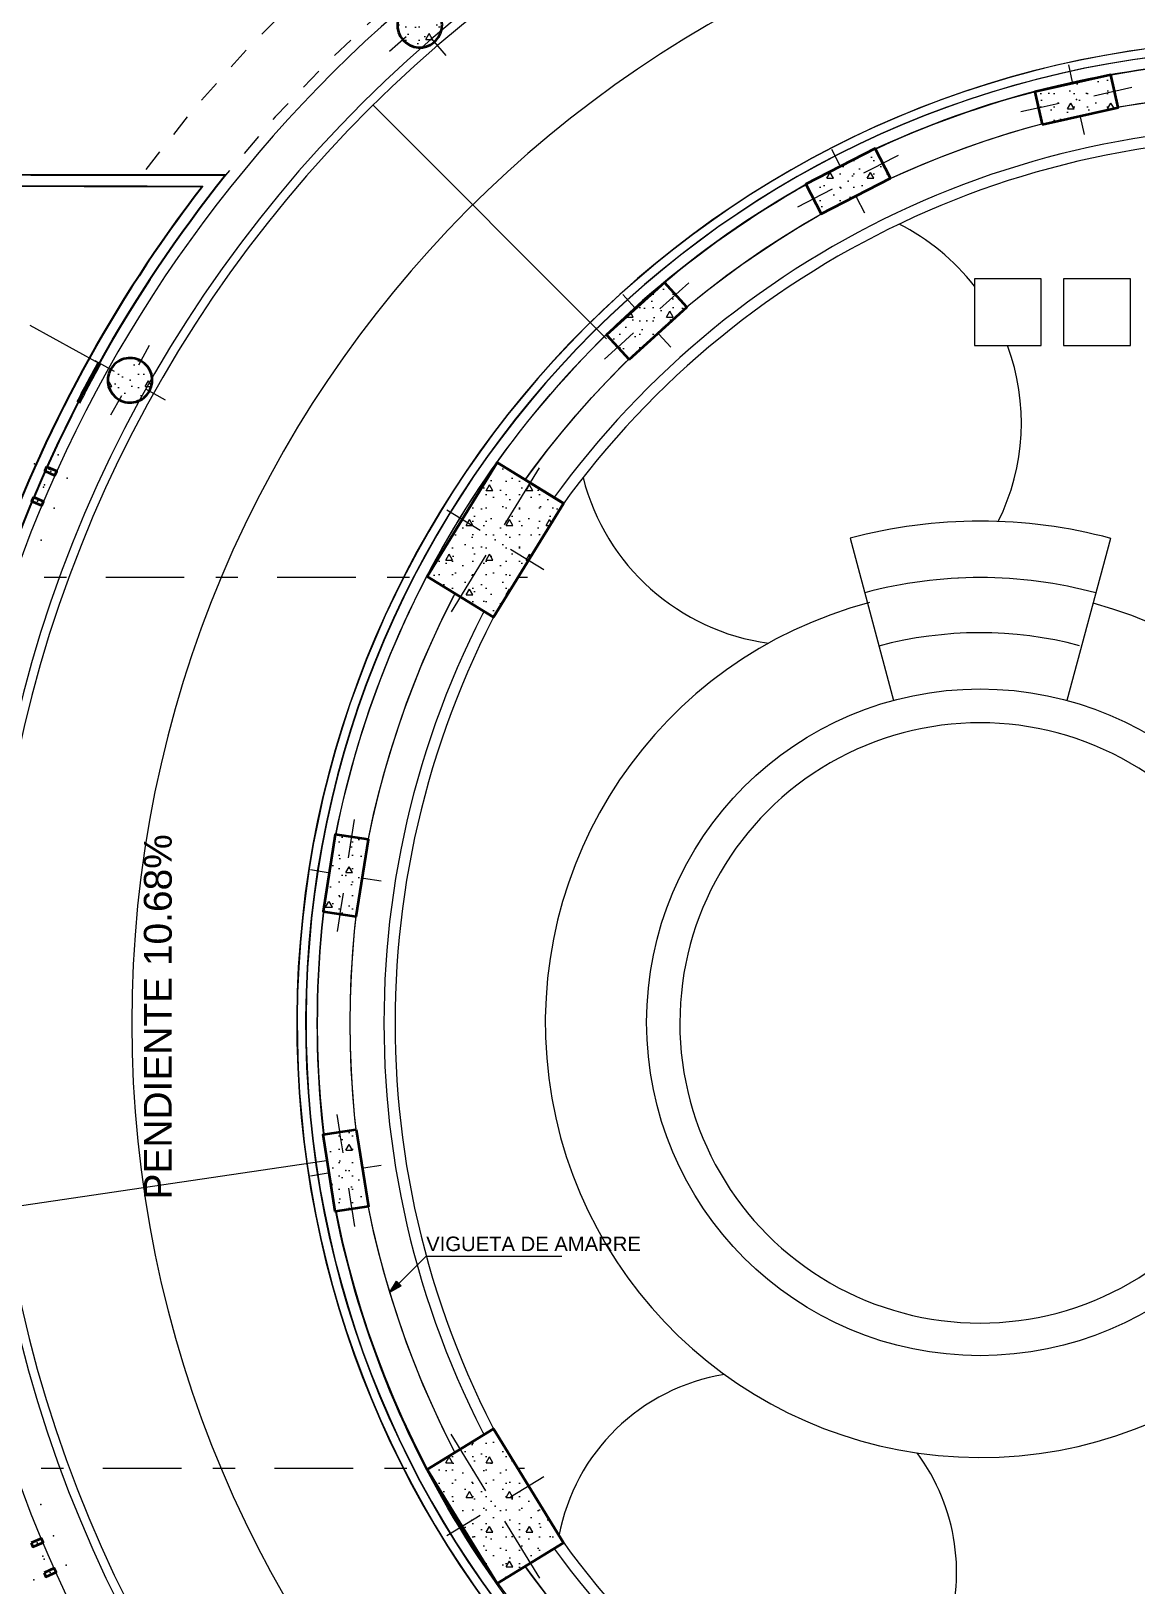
# Model space of a CAD drawing. Header units: millimetres. Extents: x 1 to 121, y 0 to 90.
# Drawn here: x 17.04 to 22, y 64.96 to 71.94 of the extents above; entities that cross this region are included whole.
import ezdxf

# ---------------------------------------------------------------- set-up
doc = ezdxf.new("R2010")
doc.units = ezdxf.units.MM
doc.set_wipeout_variables(frame=1)
for name, pattern in [('DASHED2', [0.375, 0.25, -0.125]), ('Dot & Dashed', [0.670277762413025, 0.352777767181396, -0.176388883590699, 0, -0.14111111164093]), ('Wipeout_Contour', [1, 0, -1])]:
    doc.linetypes.add(name, pattern=pattern)
for name, color, linetype, lineweight in [('Annotation - Label_Pen_No__1', 7, 'Continuous', 13), ('Drawing & Figure_Pen_No__1', 7, 'Continuous', 13), ('Drawing & Figure_Pen_No__122', 9, 'Continuous', 13), ('Estructura – Carga_Pen_No__122', 9, 'Continuous', 13), ('Interior - Stair & Railing_Pen_No__1', 7, 'Continuous', 13), ('Interior - Stair & Railing_Pen_No__122', 9, 'Continuous', 13), ('Muros el', 144, 'Continuous', 60), ('Proyeccciones', 1, 'DASHED2', 18), ('Structural - Bearing_Pen_No__122', 9, 'Continuous', 13), ('Structural - Bearing_Pen_No__21', 7, 'Continuous', 35)]:
    doc.layers.add(name, color=color, linetype=linetype, lineweight=lineweight)
for name, color, linetype, lineweight, true_color in [('Annotation - Text_Pen_No__167', 7, 'Continuous', 13, 0x6a6a6a), ('Drawing & Figure_Pen_No__167', 7, 'Continuous', 13, 0x6a6a6a), ('Estructura - Carga_Pen_No__167', 7, 'Continuous', 13, 0x6a6a6a), ('RAMPA PROPUESTA 1 CERRAMIENTO_Pen_No__123', 7, 'Continuous', 0, 0xd8d8d8), ('RAMPA PROPUESTA 1 CERRAMIENTO_Pen_No__28', 7, 'Continuous', 35, 0xa80f02), ('RAMPA PROPUESTA 1 CERRAMIENTO_Pen_No__48', 7, 'Continuous', 25, 0xa80f02), ('Structural - Bearing_Pen_No__167', 7, 'Continuous', 13, 0x6a6a6a), ('Structural - Bearing_Pen_No__169', 7, 'Continuous', 13, 0x68b353)]:
    doc.layers.add(name, color=color, linetype=linetype, lineweight=lineweight, true_color=true_color)
doc.layers.add('Estructura - Carga', color=7, linetype='Continuous')
doc.layers.add('Structural - Bearing', color=7, linetype='Continuous')
doc.styles.add('GENERATED_STYLE_1', font='arialbd.ttf')
pattern_1 = [(0, (-25.37355201728699, 68.62545175354674), (0, 0.3117691577510656), [0.0300000011921, -0.1500000059605]), (0, (-25.28355201371069, 68.78133632604815), (0, 0.3117691577510656), [0.0300000011921, -0.1500000059605]), (60.00000000000014, (-25.37355201728699, 68.62545175354674), (-0.2700000107289013, 0.1558845788755322), [0.0300000011921, -0.1500000059605]), (60.00000000000014, (-25.19355201013439, 68.62545175354674), (-0.2700000107289013, 0.1558845788755322), [0.0300000011921, -0.1500000059605]), (120.0000000000003, (-25.34355201609489, 68.62545175354674), (0.2700000107289002, 0.1558845788755341), [0.03000000119209999, -0.1500000059604999]), (120.0000000000003, (-25.16355200894229, 68.62545175354674), (0.2700000107289002, 0.1558845788755341), [0.03000000119209999, -0.1500000059604999]), (0, (-25.37355201728699, 68.65545175473885), (0, 0.0600000023842), [0, -0.0600000023842, 0, -0.0900000035763]), (44.99999999999999, (-25.34355201609489, 68.65545175473885), (-0.04242640855707682, 0.04242640855707686), [0, -0.04500000178815, 0, -0.07500000298025])]

# ---------------------------------------------------------------- blocks, each defined once
blk = doc.blocks.new('Slab_44', base_point=(2452.202790644445, 2271.85406307387))
at = {"layer": 'Estructura - Carga_Pen_No__167', "color": 251, "linetype": 'Continuous', "lineweight": 13, "true_color": 0x6a6a6a, "flags": 128}
for points in [[(2452.202790644445, 2271.85406307387), (2452.41981382733, 2268.046450481421), (2452.453645429065, 2267.132903853732), (2452.753199695485, 2267.149251902827), (2452.719813415302, 2268.045466265106, -0.1706283614160112), (2454.059559711427, 2271.849596346306)], [(2453.706748329183, 2271.800444940636), (2452.255728921467, 2271.80393557848), (2452.469814374063, 2268.047361232171), (2452.501728107207, 2267.185602350095), (2452.701404914897, 2267.196499628556), (2452.669812914145, 2268.044548726939, -0.1663377894828775), (2453.956592002472, 2271.799843905403)]]:
    blk.add_lwpolyline(points, format="xyb", close=True, dxfattribs=at)
blk = doc.blocks.new('Slab_45', base_point=(2453.706748329183, 2271.800444940636))
at = {"layer": 'Estructura - Carga_Pen_No__167', "color": 251, "linetype": 'Continuous', "lineweight": 13, "true_color": 0x6a6a6a, "flags": 128}
blk.add_lwpolyline([(2453.706748329183, 2271.800444940636), (2452.255728921467, 2271.80393557848), (2452.469814374063, 2268.047361232171), (2452.469851448348, 2268.046360124124), (2452.501728107207, 2267.185602350095), (2452.701404914897, 2267.196499628556), (2452.669813754449, 2268.04599903474, -0.1662770185671777), (2453.956592002472, 2271.799843905403)], format="xyb", close=True, dxfattribs=at)
blk = doc.blocks.new('Column_18', base_point=(2455.268928046204, 2270.212568956318))
at = {"color": 254, "linetype": 'Wipeout_Contour', "lineweight": 0, "ltscale": 13375.92505574319}
blk.add_wipeout([(2455.2610666741193, 2269.865346838893), (2455.575042792709, 2270.3766383378984), (2455.2767894182894, 2270.5597910737424), (2454.9628132996995, 2270.048499574737)], dxfattribs=at).dxf.layer = 'Structural - Bearing'
at = {"layer": 'Structural - Bearing_Pen_No__169', "linetype": 'Continuous', "lineweight": 13, "true_color": 0x68b353}
h = blk.add_hatch(dxfattribs=at)
h.set_pattern_fill('LIGHTWEIGHT_CONCRETE', color=85, style=0, pattern_type=2)
h.set_pattern_definition([(0, (2367.029599028219, 2207.112094225246), (0, 0.7794228634059974), [0.04875, -0.4012499999999999]), (0, (2367.254599028219, 2207.501805641014), (0, 0.7794228634059974), [0.04875, -0.4012499999999999]), (60.00000000000014, (2367.029599028219, 2207.112094225246), (-0.6750000000000033, 0.3897114317029972), [0.04875000000000001, -0.4012500000000001]), (60.00000000000014, (2367.479599028219, 2207.112094225246), (-0.6750000000000033, 0.3897114317029972), [0.04875000000000001, -0.4012500000000001]), (120.0000000000003, (2367.078349026431, 2207.112094225246), (0.6750000000000004, 0.3897114317030018), [0.04874999999999999, -0.4012499999999999]), (120.0000000000003, (2367.528349035371, 2207.112094225246), (0.6750000000000004, 0.3897114317030018), [0.04874999999999999, -0.4012499999999999]), (0, (2367.029599028219, 2207.187094225246), (0, 0.15), [0, -0.15, 0, -0.225]), (44.99999999999999, (2367.104599028219, 2207.187094225246), (-0.1060660171779821, 0.1060660171779822), [0, -0.1125, 0, -0.1875])])
h.paths.add_polyline_path([(2455.261066674119, 2269.865346838893), (2455.575042792709, 2270.376638337898), (2455.276789418289, 2270.559791073742), (2454.9628132997, 2270.048499574737)])
at = {"layer": 'Structural - Bearing_Pen_No__167', "color": 251, "linetype": 'Continuous', "lineweight": 13, "true_color": 0x6a6a6a}
for p, q in [((2455.310791528683, 2270.280741156185), (2455.467779587978, 2270.536386905688)), ((2455.200755846337, 2270.254432438796), (2455.051629159127, 2270.346008806719)), ((2455.227064563725, 2270.144396756451), (2455.070076504431, 2269.888751006948)), ((2455.337100246072, 2270.170705473839), (2455.486226933282, 2270.079129105917))]:
    blk.add_line(p, q, dxfattribs=at)
blk.add_point((2455.268928046204, 2270.212568956318), dxfattribs=at)
at = {"layer": 'Structural - Bearing_Pen_No__21', "color": 7, "linetype": 'Continuous', "lineweight": 35, "flags": 128}
blk.add_lwpolyline([(2455.261066674119, 2269.865346838893), (2455.575042792709, 2270.376638337898), (2455.276789418289, 2270.559791073742), (2454.9628132997, 2270.048499574737)], close=True, dxfattribs=at)

msp = doc.modelspace()

# ---------------------------------------------------------------- hatches: boundary and pattern name
at = {"layer": 'Annotation - Label_Pen_No__1', "linetype": 'Continuous', "lineweight": 13}
msp.add_hatch(color=7, dxfattribs=at).paths.add_polyline_path([(18.65534700374388, 66.27356215644095), (18.70553797340259, 66.30253992266407), (18.68432476996699, 66.32375312609966)])
at = {"layer": 'RAMPA PROPUESTA 1 CERRAMIENTO_Pen_No__48', "linetype": 'Continuous', "lineweight": 25, "true_color": 0xa80f02}
h = msp.add_hatch(dxfattribs=at)
h.set_pattern_fill('STRUCTURAL_CONCRETE', color=14, style=0, pattern_type=2)
h.set_pattern_definition(pattern_1)
h.paths.add_polyline_path([(17.11399061046207, 69.98017305119684), (17.10581641143312, 69.96191976463703), (17.15144962783267, 69.94148426706464), (17.15962382686163, 69.95973755362446)])
at = {"layer": 'Structural - Bearing_Pen_No__122', "linetype": 'Continuous', "lineweight": 13}
h = msp.add_hatch(dxfattribs=at)
h.set_pattern_fill('STRUCTURAL_CONCRETE', color=9, style=0, pattern_type=2)
h.set_pattern_definition(pattern_1)
h.paths.add_polyline_path([(18.71313756056168, 71.89718346165024, 0.414213562373095), (18.85417643590667, 71.88678944214763, 0.414213562373095), (18.86457045540927, 72.02782831749262, 0.414213562373095), (18.72353158006428, 72.03822233699523, 0.414213562373095)])
h = msp.add_hatch(dxfattribs=at)
h.set_pattern_fill('STRUCTURAL_CONCRETE', color=9, style=0, pattern_type=2)
h.set_pattern_definition(pattern_1)
h.paths.add_polyline_path([(17.43976908577584, 70.28109832877803, 0.414213562373095), (17.57584265173052, 70.31962085009191, 0.414213562373095), (17.53732013041664, 70.45569441604658, 0.414213562373095), (17.40124656446196, 70.4171718947327, 0.414213562373095)])

# ---------------------------------------------------------------- linework, layer by layer
at = {"lineweight": -3}
msp.add_line((17.91712106755358, 71.28879928110119), (16.16798663480576, 71.2930070779251), dxfattribs=at)
at = {"color": 6}
for points in [[(16.44700342381748, 50.38711150844119), (16.53669609531789, 53.08557133277873), (16.62632142452958, 55.78417900290424), (16.72954064862324, 58.87247807268659), (16.31309882317782, 66.5669180585769), (16.27901934901865, 67.48564946092984), (16.17050775757662, 69.38945575715388), (16.16798663480574, 71.2930070779179), (17.91712106755358, 71.28879928110119, 0.08409929834967259), (16.92434584386956, 69.50102964282542, 0.08470209876522686), (16.57901893699136, 67.48466524461492), (16.632498317498, 66.21575144684711), (16.68621752590388, 65.23530651950205), (16.75978199250858, 63.88734690342562), (16.90691844533785, 61.19131415810489), (17.03038925607643, 58.90194561673144), (16.92615574099818, 55.77416730560662), (16.83646140969586, 53.0756575452142), (16.74676707839853, 50.37709783246783)], [(16.49697582673943, 50.38545050085345), (16.58666849828812, 53.08391032664357), (16.67629387190709, 55.78251933332822), (16.77958584627756, 58.87299504397389), (16.36304871172824, 66.56919602056033), (16.32896658147584, 67.48799902719482), (16.22050587192214, 69.39091261455611), (16.21805305992779, 71.24288649118564), (17.8143916290449, 71.23904626700174, 0.07989792806569374), (16.87719330408437, 69.51766208076474, 0.08474607191768557), (16.52901838059701, 67.48362526887706), (16.58255594529399, 66.21333092553765), (16.63629240771394, 65.23257109015366), (16.70985628648833, 63.88462222392526), (16.85699274065238, 61.18858945414676), (16.9803443485624, 58.90143095457448), (16.87618348194625, 55.7758326359783), (16.78648900672563, 53.07731855134943), (16.69679467440747, 50.37875880789043)]]:
    msp.add_lwpolyline(points, format="xyb", dxfattribs=at)
at = {"layer": 'Annotation - Label_Pen_No__1', "color": 7, "linetype": 'Continuous', "lineweight": 13}
for p, q in [((18.69493137168479, 66.31314652438186), (18.81785392784592, 66.43606908054299)), ((18.81785392784592, 66.43606908054299), (19.42699892784591, 66.43606908054299)), ((18.65534700374388, 66.27356215644095), (18.68432476996699, 66.32375312609966)), ((18.65534700374388, 66.27356215644095), (18.70553797340259, 66.30253992266407)), ((18.68432476996699, 66.32375312609966), (18.70553797340259, 66.30253992266407))]:
    msp.add_line(p, q, dxfattribs=at)
at = {"layer": 'Drawing & Figure_Pen_No__122', "color": 9, "linetype": 'Dot & Dashed', "lineweight": 13}
for p, q in [((17.35004780395619, 70.44433437537084), (16.48537965474165, 70.91843320300016)), ((19.2596903139656, 65.48232175734859), (14.11004458470413, 65.48232175734859))]:
    msp.add_line(p, q, dxfattribs=at)
at = {"layer": 'Drawing & Figure_Pen_No__122', "color": 9, "linetype": 'Continuous', "lineweight": 13, "flags": 128}
for points in [[(20.72032125572886, 69.65895646838742), (20.91552829961985, 68.93101970541778)], [(21.88986369138936, 69.65837914906429), (21.69396835231104, 68.93074806410762)]]:
    msp.add_lwpolyline(points, dxfattribs=at)
msp.add_lwpolyline([(22.65171294578479, 67.4823215455868, 0.9999999999999999), (19.95632368210762, 67.48305710008748, 0.9999999999999999)], format="xyb", close=True, dxfattribs=at)
at = {"layer": 'Drawing & Figure_Pen_No__122', "color": 9, "linetype": 'Continuous', "lineweight": 13}
msp.add_circle((21.30424391340039, 67.48539334622895), 1.496975416891786, dxfattribs=at)
for centre, radius, start, end in [((20.49027379270559, 70.17765115191449), 0.9990707274424124, 37.8832045573057, 63.21405215328947), ((20.4902737927056, 70.17765115191449), 0.9990707274424151, 333.6528299968071, 20.28870854755781), ((20.4902737927056, 70.1776511519145), 0.99907072744242, 194.2731927249814, 262.2306708440043), ((21.30401834968519, 67.48269101151661), 2.253183001059205, 74.91713450009895, 105.0139642440963), ((21.30401834968519, 67.48269101151661), 1.999630646954741, 74.92916191151203, 105.014273091405), ((20.49027379270501, 70.17765115191389), 0.999070727442416, 315.6998805252093, 315.8949361714305), ((21.30361641719242, 67.48269867324471), 1.751950210786327, 75.21810585520231, 105.0011277967148), ((20.29863351063963, 65.0150024411669), 0.9000000000000012, 99.04183034263998, 169.5255526805761), ((20.29863351063963, 65.0150024411669), 0.9000000000000012, 283.1580995164789, 36.62390532006145)]:
    msp.add_arc(centre, radius, start, end, dxfattribs=at)
at = {"layer": 'Drawing & Figure_Pen_No__167', "color": 251, "linetype": 'Continuous', "lineweight": 13, "true_color": 0x6a6a6a}
for p, q in [((18.57910075317887, 71.60419138484787), (19.62748675560653, 70.55491054945718)), ((16.9208217397936, 66.65086728091228), (18.39018116025989, 66.8680805486206))]:
    msp.add_line(p, q, dxfattribs=at)
at = {"layer": 'Estructura – Carga_Pen_No__122', "color": 9, "linetype": 'Continuous', "lineweight": 13}
for points in [[(21.27880441966959, 70.82407973813083), (21.27880441966959, 70.52407973813065), (21.57880441966886, 70.52407973813065), (21.57880441966886, 70.82407973813083)], [(21.97880441966941, 70.52407973813065), (21.97880441966941, 70.82407973813083), (21.67880441966923, 70.82407973813083), (21.67880441966923, 70.52407973813065)]]:
    msp.add_lwpolyline(points, close=True, dxfattribs=at)
at = {"layer": 'Muros el', "ltscale": 0.05}
for centre, start, end in [((22.65401840254718, 67.48235461535548), 150.807126526144, 152.7026983926067), ((22.6540184025504, 67.48235461536842), 150.8071265261443, 152.7026983926058)]:
    msp.add_arc(centre, 6.074999905024395, start, end, dxfattribs=at)
at = {"layer": 'RAMPA PROPUESTA 1 CERRAMIENTO_Pen_No__123', "color": 254, "linetype": 'Continuous', "lineweight": 0, "true_color": 0xd8d8d8}
for p in [(17.05970697290808, 69.99352545524657), (17.16541691526319, 70.03384180537003), (17.13272011914737, 69.96082865913074), (17.20573326538666, 69.92813186301493), (17.10002332303155, 69.88781551289145), (17.10472354677871, 69.89897817112112), (17.07382153220701, 69.82518748407044), (17.14761221925769, 69.79428546949875), (17.08969221402428, 69.6511486683071), (17.08858581832312, 65.32010961377269), (17.14535535589541, 65.17951500051639), (17.07158720074208, 65.1485592371552), (17.09681243763804, 65.08768976437395), (17.10254296410326, 65.07479108200187), (17.2025383945627, 65.0474154297132), (17.05653810297729, 64.98196380744929), (17.12953824877, 65.01468961858124)]:
    msp.add_point(p, dxfattribs=at)
at = {"layer": 'RAMPA PROPUESTA 1 CERRAMIENTO_Pen_No__28', "color": 14, "linetype": 'Continuous', "lineweight": 35, "true_color": 0xa80f02}
for points in [[(17.11399061046207, 69.98017305119684), (17.10581641143312, 69.96191976463703), (17.15144962783267, 69.94148426706464), (17.15962382686163, 69.95973755362446)], [(17.05462469432514, 69.84406819950543), (17.04689919068222, 69.82562052774277), (17.09301837008888, 69.80630676863545), (17.10074387373181, 69.82475444039812)], [(17.04466518183651, 65.148106580499), (17.05240412267681, 65.12966454171067), (17.09850921964765, 65.1490118938114), (17.09077027880735, 65.16745393259974)], [(17.10263497681829, 65.0135878208266), (17.11081642960127, 64.99533778437842), (17.15644152072171, 65.01579141633589), (17.14826006793872, 65.03404145278407)]]:
    msp.add_lwpolyline(points, close=True, dxfattribs=at)
at = {"layer": 'Structural - Bearing_Pen_No__167', "color": 251, "linetype": 'Continuous', "lineweight": 13, "true_color": 0x6a6a6a}
for p, q in [((18.72828085004644, 71.91024794723448), (18.65256440262264, 71.84492551931329)), ((18.84111195032243, 71.90193273163239), (18.90643437824362, 71.8262162842086)), ((17.52756502595255, 70.43823480731973), (17.57634054827295, 70.52553285095401)), ((17.41870617318882, 70.40741679026863), (17.33140812955454, 70.45619231258902)), ((17.44952419023992, 70.29855793750488), (17.40074866791952, 70.2112598938706)), ((17.55838304300367, 70.329375954556), (17.64568108663794, 70.2806004322356))]:
    msp.add_line(p, q, dxfattribs=at)
msp.add_point((17.48854460809624, 70.3683963724123), dxfattribs=at)
at = {"layer": 'Structural - Bearing_Pen_No__21', "color": 7, "linetype": 'Continuous', "lineweight": 35}
for points in [[(18.71313756056168, 71.89718346165024, 0.414213562373095), (18.85417643590667, 71.88678944214763, 0.414213562373095), (18.86457045540927, 72.02782831749262, 0.414213562373095), (18.72353158006428, 72.03822233699523, 0.414213562373095)], [(17.43976908577584, 70.28109832877803, 0.414213562373095), (17.57584265173052, 70.31962085009191, 0.414213562373095), (17.53732013041664, 70.45569441604658, 0.414213562373095), (17.40124656446196, 70.4171718947327, 0.414213562373095)]]:
    msp.add_lwpolyline(points, format="xyb", close=True, dxfattribs=at)

# ---------------------------------------------------------------- block references
at = {"layer": 'Estructura - Carga', "color": 251, "linetype": 'Continuous', "lineweight": 13, "true_color": 0x6a6a6a}
for name, p in [('Slab_44', (16.06199616613404, 71.29326205337816)), ('Slab_45', (17.56595385087249, 71.23964392014409))]:
    msp.add_blockref(name, p, dxfattribs=at)
at = {"layer": 'Structural - Bearing', "color": 7, "lineweight": 35}
msp.add_blockref('Column_18', (19.12813356789312, 69.651767935826), dxfattribs=at)

# ---------------------------------------------------------------- texts
at = {"layer": 'Annotation - Label_Pen_No__1', "color": 7, "linetype": 'Continuous', "lineweight": 13, "insert": (18.81785392784592, 66.45728519284324), "char_height": 0.06500000000000002, "attachment_point": 7, "style": 'GENERATED_STYLE_1'}
msp.add_mtext('\\A1;{\\pql;\\fArial|b0|i0|c0|p34;VIGUETA DE AMARRE}', dxfattribs=at)
at = {"layer": 'Annotation - Text_Pen_No__167', "color": 251, "linetype": 'Continuous', "lineweight": 13, "true_color": 0x6a6a6a, "insert": (17.55067774116024, 67.50994512367564), "char_height": 0.125, "attachment_point": 2, "rotation": 89.99999999999999, "style": 'GENERATED_STYLE_1'}
msp.add_mtext('\\A1;{\\pqc;\\fArial|b0|i0|c0|p34;PENDIENTE 10.\\fArial|b0|i0|c0|p34;68\\fArial|b0|i0|c0|p34;%}', dxfattribs=at)

# ---------------------------------------------------------------- next in the draw order: linework, layer by layer
at = {"layer": 'Drawing & Figure_Pen_No__1', "color": 7, "linetype": 'Continuous', "lineweight": 13}
msp.add_lwpolyline([(28.549018384364, 73.50732159229712), (22.65443401144685, 73.50732159229712, 1.000451731136477), (22.65443401144292, 61.45732149887648), (28.549018384364, 61.45732149887648)], format="xyb", close=True, dxfattribs=at)
at = {"layer": 'Drawing & Figure_Pen_No__122', "color": 9, "linetype": 'Dot & Dashed', "lineweight": 13}
msp.add_line((19.27249737198151, 69.48232160945027), (14.17286536924809, 69.48232160945027), dxfattribs=at)
at = {"layer": 'Drawing & Figure_Pen_No__122', "color": 9, "linetype": 'Continuous', "lineweight": 13}
msp.add_arc((21.30402684612692, 67.48268915547841), 1.951424562245294, 104.7418895620814, 74.91735539300355, dxfattribs=at)
at = {"layer": 'Drawing & Figure_Pen_No__167', "color": 251, "linetype": 'Continuous', "lineweight": 13, "true_color": 0x6a6a6a}
msp.add_arc((22.67138961599846, 67.48233645899008), 5.175065228541962, 90.2476128714539, 269.8007797648633, dxfattribs=at)
at = {"layer": 'Interior - Stair & Railing_Pen_No__1', "color": 7, "linetype": 'Continuous', "lineweight": 13}
msp.add_lwpolyline([(26.24901838436617, 63.30732160405793), (25.14901838436626, 63.30732160406521), (22.65301128065241, 63.30590933751913, -0.9999999999999999), (22.65301128065241, 71.6587337536619), (26.84901838227668, 71.6587337536619), (26.84901838227668, 71.80732159229929), (22.65401838405451, 71.80732159230679, 0.4149925291853641), (18.32901833749402, 67.48232159759, 0.4133513852563908), (22.65401838436592, 63.15732149887431), (26.24901838436617, 63.15732162658783)], format="xyb", close=True, dxfattribs=at)
msp.add_arc((22.65174322860936, 67.48650565118132), 5.831524184484548, 90.12888331926307, 269.400285312562, dxfattribs=at)
at = {"layer": 'Interior - Stair & Railing_Pen_No__122', "color": 9, "linetype": 'Continuous', "lineweight": 13}
for centre, radius, start, end in [((22.65174322860979, 67.4865056511813), 5.83152418448455, 90.12888408780793, 269.4002853125567), ((22.65174322860937, 67.48650565118132), 5.831524184484549, 90.12888408780387, 269.400285312562), ((22.65174322860933, 67.48650565118132), 5.831524184484549, 90.12888408780347, 269.4002853125616), ((22.65174320964582, 67.4865056511794), 5.791524184484549, 90.0060978262, 269.522722542489), ((22.65174320964541, 67.4865056511794), 5.791524184484548, 90.0060978261955, 269.5227225424927), ((22.65174320964651, 67.4865056511794), 5.791524184484554, 90.00609782620488, 269.5227225424821), ((22.65174320964526, 67.4865056511794), 5.791524184484546, 90.0060978260799, 269.5227225424951), ((22.65172003778433, 67.48231219710038), 4.415010005889765, 90.1320149193688, 269.2070870165915), ((22.65172003778442, 67.48231219710037), 4.415010005889766, 90.13201491937001, 269.2070870165903), ((22.65172003778407, 67.48231219710038), 4.415010005889766, 90.13201491936553, 269.2070870165955), ((22.65172003778468, 67.48231219710037), 4.415010005889765, 90.13201146938867, 269.2070870165882), ((22.65409574189224, 67.48262190950962), 4.415332077307666, 90.20119386986262, 269.1750500110279), ((22.6540957418917, 67.48262190950962), 4.415332077307665, 90.20119386985571, 269.1750500110344), ((22.65409574189211, 67.48262190950962), 4.415332077307669, 90.20119386986099, 269.1750500110307), ((22.65409574189152, 67.48262190950962), 4.415332077307664, 90.20119386985324, 269.1750500110368), ((22.65170272126062, 67.48231220626008), 4.375010005889765, 89.97002277494477, 269.3689700582836), ((22.65170272126054, 67.48231220626008), 4.375010005889765, 89.97002277496065, 269.3689700582852), ((22.6517027212607, 67.48231220626008), 4.375010005889767, 89.97002277494558, 269.3689700582946), ((22.65170272126105, 67.48231220626006), 4.375010005889767, 89.97002277494926, 269.3689700582819), ((22.6541175170718, 67.48262192447072), 4.375332077307664, 90.03945558009634, 269.3377443532867), ((22.65411751707182, 67.48262192447072), 4.375332077307664, 90.03945558009961, 269.3377443532863), ((22.65411751707184, 67.48262192447072), 4.375332077307668, 90.03945558011303, 269.3377443532858), ((22.65411751707182, 67.48262192447072), 4.375332077307664, 90.03945558009961, 269.3377443532863)]:
    msp.add_arc(centre, radius, start, end, dxfattribs=at)
at = {"layer": 'Structural - Bearing_Pen_No__167', "color": 251, "linetype": 'Continuous', "lineweight": 13, "true_color": 0x6a6a6a}
for points in [[(26.24901838227668, 71.4573215922993), (23.25401838405451, 71.4573215923068), (22.65401838405451, 71.4573215923068, 1.000253391477743), (22.65401838436592, 63.50732149887432), (26.24901838436617, 63.50732162658784), (26.24901838436617, 63.15732162658783), (22.65401838436592, 63.15732149887431, -0.4149925105966221), (18.32901833749402, 67.48232159759, -0.4145986949210385), (22.65401838405451, 71.80732159230679), (26.24901838227668, 71.80732159229929)], [(26.19901838227668, 71.50732159229942), (23.25401838405464, 71.5073215923068), (22.65402469824601, 71.5073215923068, 1.000251812611458), (22.65402469944896, 63.45732149887453), (26.19901838436618, 63.45732162481157), (26.19901838436618, 63.30732160405793), (22.65401838436592, 63.30732160405793, -0.4149981946240629), (18.47659907258102, 67.48232154559052, -0.4146032248432495), (22.65301128065241, 71.6587337536619), (26.19901838227668, 71.65732159230657)]]:
    msp.add_lwpolyline(points, format="xyb", close=True, dxfattribs=at)

# ---------------------------------------------------------------- next in the draw order: wipeouts: each hides what was drawn before it
at = {"color": 254, "linetype": 'Wipeout_Contour', "lineweight": 0, "ltscale": 188.8287145787627}
msp.add_wipeout([(21.582050098642622, 71.51747676023102), (21.923641867674416, 71.5937333227665), (21.89096048373064, 71.7401297952087), (21.549368714698847, 71.66387323267323)], dxfattribs=at).dxf.layer = 'Structural - Bearing'
at = {"color": 254, "linetype": 'Wipeout_Contour', "lineweight": 0, "ltscale": 184.648525265446}
msp.add_wipeout([(20.59054576531898, 71.11606792410926), (20.901588412476386, 71.27654369065772), (20.83281308395562, 71.4098476822966), (20.521770436798214, 71.24937191574816)], dxfattribs=at).dxf.layer = 'Structural - Bearing'
at = {"color": 254, "linetype": 'Wipeout_Contour', "lineweight": 0, "ltscale": 180.9113228537769}
msp.add_wipeout([(19.728462207088317, 70.4619668567869), (19.98791780340812, 70.69687703864017), (19.887242011185283, 70.8080722942058), (19.627786414865486, 70.57316211235252)], dxfattribs=at).dxf.layer = 'Structural - Bearing'
at = {"color": 254, "linetype": 'Wipeout_Contour', "lineweight": 0, "ltscale": 178.063993704836}
msp.add_wipeout([(19.120272196084063, 69.30451279406151), (19.43424831467387, 69.81580429306699), (19.135994940253997, 69.99895702891105), (18.82201882166419, 69.48766552990556)], dxfattribs=at).dxf.layer = 'Structural - Bearing'
at = {"color": 254, "linetype": 'Wipeout_Contour', "lineweight": 0, "ltscale": 175.3442351639752}
msp.add_wipeout([(18.50404998106067, 67.96037924795009), (18.558148535071272, 68.30617303975954), (18.409951195724364, 68.32935813433551), (18.355852641713764, 67.98356434252605)], dxfattribs=at).dxf.layer = 'Structural - Bearing'
at = {"color": 254, "linetype": 'Wipeout_Contour', "lineweight": 0, "ltscale": 175.482895894279}
msp.add_wipeout([(18.504049981060664, 67.0042639484144), (18.35585264171375, 66.98107885383844), (18.40995119572435, 66.63528506202898), (18.558148535071265, 66.65847015660495)], dxfattribs=at).dxf.layer = 'Structural - Bearing'
at = {"color": 254, "linetype": 'Wipeout_Contour', "lineweight": 0, "ltscale": 178.5106617232186}
msp.add_wipeout([(19.120272196084063, 65.660130402303), (18.82201882166419, 65.47697766645894), (19.135994940253997, 64.96568616745346), (19.43424831467387, 65.1488389032975)], dxfattribs=at).dxf.layer = 'Structural - Bearing'

# ---------------------------------------------------------------- next in the draw order: hatches: boundary and pattern name
at = {"layer": 'Structural - Bearing_Pen_No__122', "linetype": 'Continuous', "lineweight": 13}
h = msp.add_hatch(dxfattribs=at)
h.set_pattern_fill('STRUCTURAL_CONCRETE', color=9, style=0, pattern_type=2)
h.set_pattern_definition(pattern_1)
h.paths.add_polyline_path([(21.58205009864263, 71.51747676023102), (21.92364186767442, 71.5937333227665), (21.89096048373064, 71.74012979520869), (21.54936871469885, 71.66387323267321)])
h = msp.add_hatch(dxfattribs=at)
h.set_pattern_fill('STRUCTURAL_CONCRETE', color=9, style=0, pattern_type=2)
h.set_pattern_definition(pattern_1)
h.paths.add_polyline_path([(20.59054576531897, 71.11606792410926), (20.90158841247638, 71.2765436906577), (20.83281308395561, 71.40984768229659), (20.52177043679821, 71.24937191574814)])
h = msp.add_hatch(dxfattribs=at)
h.set_pattern_fill('STRUCTURAL_CONCRETE', color=9, style=0, pattern_type=2)
h.set_pattern_definition(pattern_1)
h.paths.add_polyline_path([(19.72846220708832, 70.4619668567869), (19.98791780340812, 70.69687703864018), (19.88724201118529, 70.8080722942058), (19.62778641486549, 70.57316211235253)])
h = msp.add_hatch(dxfattribs=at)
h.set_pattern_fill('STRUCTURAL_CONCRETE', color=9, style=0, pattern_type=2)
h.set_pattern_definition(pattern_1)
h.paths.add_polyline_path([(19.12027219608407, 69.30451279406151), (19.43424831467387, 69.81580429306699), (19.135994940254, 69.99895702891105), (18.82201882166419, 69.48766552990556)])
h = msp.add_hatch(dxfattribs=at)
h.set_pattern_fill('STRUCTURAL_CONCRETE', color=9, style=0, pattern_type=2)
h.set_pattern_definition(pattern_1)
h.paths.add_polyline_path([(18.50404998106067, 67.96037924795009), (18.55814853507127, 68.30617303975954), (18.40995119572436, 68.32935813433552), (18.35585264171376, 67.98356434252607)])
h = msp.add_hatch(dxfattribs=at)
h.set_pattern_fill('STRUCTURAL_CONCRETE', color=9, style=0, pattern_type=2)
h.set_pattern_definition(pattern_1)
h.paths.add_polyline_path([(18.50404998106067, 67.00426394841442), (18.35585264171375, 66.98107885383844), (18.40995119572435, 66.63528506202898), (18.55814853507127, 66.65847015660495)])
h = msp.add_hatch(dxfattribs=at)
h.set_pattern_fill('STRUCTURAL_CONCRETE', color=9, style=0, pattern_type=2)
h.set_pattern_definition(pattern_1)
h.paths.add_polyline_path([(19.12027219608407, 65.660130402303), (18.82201882166419, 65.47697766645894), (19.135994940254, 64.96568616745346), (19.43424831467387, 65.1488389032975)])

# ---------------------------------------------------------------- next in the draw order: linework, layer by layer
at = {"layer": 'Proyeccciones', "linetype": 'DASHED2', "lineweight": 9, "ltscale": 0.4}
for points in [[(17.53855084616201, 71.289709986731, -0.2369784304300638), (22.65171294882564, 73.85732220675337), (28.54901838436401, 73.85732220675338)], [(17.91712106755358, 71.28879928110119, -0.22720224612675), (22.65171294882564, 73.55732220675337), (28.549018384364, 73.55732220675337)]]:
    msp.add_lwpolyline(points, format="xyb", dxfattribs=at)
at = {"layer": 'Structural - Bearing_Pen_No__167', "color": 251, "linetype": 'Continuous', "lineweight": 13, "true_color": 0x6a6a6a}
for p, q in [((21.71907521974995, 71.70688139635568), (21.70164514831328, 71.78495951499153)), ((21.81458340982248, 71.64623334915653), (21.98537929433837, 71.68436163042428)), ((21.65842717255079, 71.61137320628318), (21.4876312880349, 71.57324492501543)), ((21.75393536262332, 71.55072515908401), (21.77136543405999, 71.47264704044817)), ((20.67499924942621, 71.33405326541033), (20.63831907421514, 71.40514872761774)), ((20.7827748868447, 71.299637978414), (20.9382962104234, 71.37987586168822)), ((20.64058396242989, 71.22627762799185), (20.48506263885118, 71.14603974471763)), ((20.74835959984836, 71.19186234099551), (20.78503977505944, 71.1207668787881)), ((19.75415835328463, 70.69432371179802), (19.70046459743245, 70.75362784809968)), ((19.86715624543847, 70.68871333134852), (19.99688404359837, 70.80616842227516)), ((19.74854797283514, 70.58132581964418), (19.61882017467524, 70.46387072871754)), ((19.86154586498898, 70.57571543919468), (19.91523962084116, 70.51641130289302)), ((19.16999705064767, 69.71990711135368), (19.32698510994258, 69.97555286085642)), ((19.05996136830164, 69.69359839396492), (18.9108346810917, 69.78517476188695)), ((19.08627008569039, 69.58356271161888), (18.92928202639549, 69.32791696211613)), ((19.19630576803643, 69.60987142900764), (19.34543245524637, 69.51829506108561)), ((18.46936597216636, 68.22390727212782), (18.49641524917167, 68.39680416803255)), ((18.3779620074075, 68.15723407491666), (18.29892342642248, 68.1695994586905)), ((18.53603916937753, 68.13250330736895), (18.61507775036255, 68.1201379235951)), ((18.44463520461866, 68.06583011015779), (18.41758592761337, 67.89293321425305)), ((18.44463520461866, 66.89881308620672), (18.41758592761336, 67.07170998211144)), ((18.53603916937753, 66.83213988899554), (18.61507775036255, 66.8445052727694)), ((18.37796200740749, 66.80740912144785), (18.29892342642247, 66.79504373767399)), ((18.46936597216636, 66.74073592423667), (18.49641524917166, 66.56783902833195)), ((19.08627008569039, 65.38108048474562), (18.92928202639549, 65.63672623424837)), ((19.19630576803643, 65.35477176735687), (19.34543245524637, 65.44634813527888)), ((19.05996136830164, 65.27104480239957), (18.9108346810917, 65.17946843447756)), ((19.16999705064767, 65.24473608501081), (19.32698510994258, 64.98909033550808))]:
    msp.add_line(p, q, dxfattribs=at)
for p in [(21.73650529118664, 71.62880327771985), (20.71167942463729, 71.26295780320292), (19.80785210913681, 70.63501957549634), (19.12813356816903, 69.65173491148627), (18.45700058839251, 68.1448686911428), (18.45700058839251, 66.8197745052217), (19.12813356816903, 65.31290828487822)]:
    msp.add_point(p, dxfattribs=at)
at = {"layer": 'Structural - Bearing_Pen_No__21', "color": 7, "linetype": 'Continuous', "lineweight": 35}
for points in [[(21.58205009864263, 71.51747676023102), (21.92364186767442, 71.5937333227665), (21.89096048373064, 71.74012979520869), (21.54936871469885, 71.66387323267321)], [(20.59054576531897, 71.11606792410926), (20.90158841247638, 71.2765436906577), (20.83281308395561, 71.40984768229659), (20.52177043679821, 71.24937191574814)], [(19.72846220708832, 70.4619668567869), (19.98791780340812, 70.69687703864018), (19.88724201118529, 70.8080722942058), (19.62778641486549, 70.57316211235253)], [(19.12027219608407, 69.30451279406151), (19.43424831467387, 69.81580429306699), (19.135994940254, 69.99895702891105), (18.82201882166419, 69.48766552990556)], [(18.50404998106067, 67.96037924795009), (18.55814853507127, 68.30617303975954), (18.40995119572436, 68.32935813433552), (18.35585264171376, 67.98356434252607)], [(18.50404998106067, 67.00426394841442), (18.55814853507127, 66.65847015660495), (18.40995119572435, 66.63528506202898), (18.35585264171375, 66.98107885383844)], [(19.12027219608407, 65.660130402303), (19.43424831467387, 65.1488389032975), (19.135994940254, 64.96568616745346), (18.82201882166419, 65.47697766645894)]]:
    msp.add_lwpolyline(points, close=True, dxfattribs=at)

doc.saveas('drawing.dxf')
